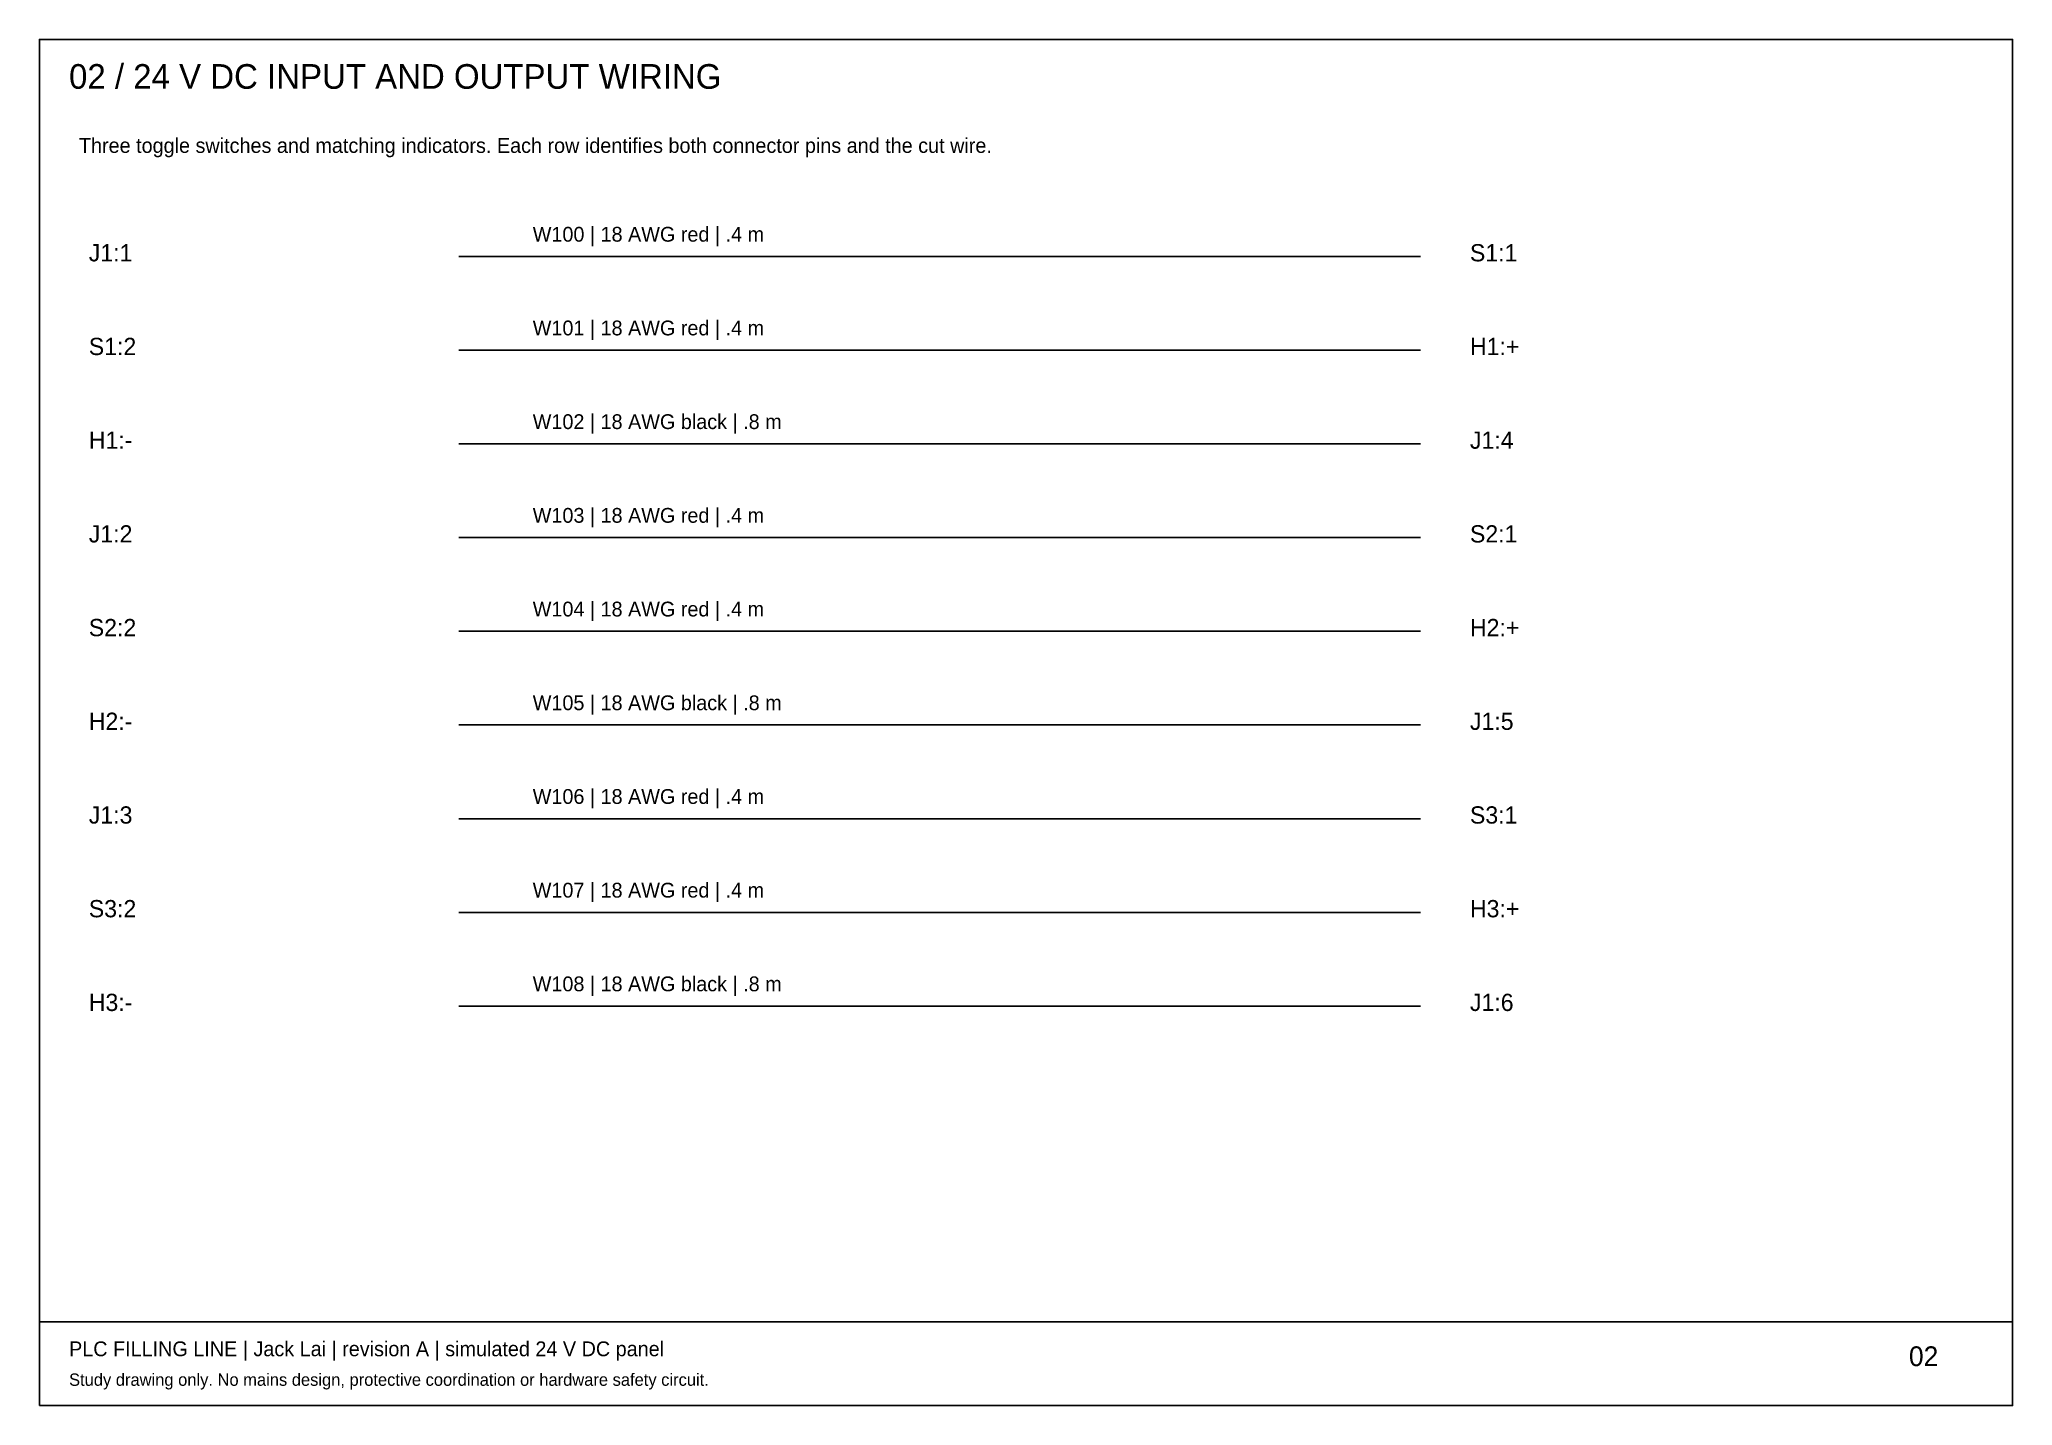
# Paper-space layout 'IO' of a CAD drawing. Header units: millimetres. Extents: x 10 to 410, y 10 to 287.
import ezdxf

# ---------------------------------------------------------------- set-up
doc = ezdxf.new("R2010")
doc.units = ezdxf.units.MM

psp = doc.layouts.new('IO')

# ---------------------------------------------------------------- linework, layer by layer
for p, q in [((95, 243), (290, 243)), ((95, 224), (290, 224)), ((95, 205), (290, 205)), ((95, 186), (290, 186)), ((95, 167), (290, 167)), ((95, 148), (290, 148)), ((95, 129), (290, 129)), ((95, 110), (290, 110)), ((95, 91), (290, 91)), ((10, 27), (410, 27))]:
    psp.add_line(p, q)
psp.add_lwpolyline([(10, 10), (410, 10), (410, 287), (10, 287)], close=True)

# ---------------------------------------------------------------- texts
for s, height, p in [('02 / 24 V DC INPUT AND OUTPUT WIRING', 5, (16, 277)), ('Three toggle switches and matching indicators. Each row identifies both connector pins and the cut wire.', 3, (18, 264)), ('W100 | 18 AWG red | .4 m', 3, (110, 246)), ('J1:1', 3.5, (20, 242)), ('S1:1', 3.5, (300, 242)), ('W101 | 18 AWG red | .4 m', 3, (110, 227)), ('S1:2', 3.5, (20, 223)), ('H1:+', 3.5, (300, 223)), ('W102 | 18 AWG black | .8 m', 3, (110, 208)), ('H1:-', 3.5, (20, 204)), ('J1:4', 3.5, (300, 204)), ('W103 | 18 AWG red | .4 m', 3, (110, 189)), ('J1:2', 3.5, (20, 185)), ('S2:1', 3.5, (300, 185)), ('W104 | 18 AWG red | .4 m', 3, (110, 170)), ('S2:2', 3.5, (20, 166)), ('H2:+', 3.5, (300, 166)), ('W105 | 18 AWG black | .8 m', 3, (110, 151)), ('H2:-', 3.5, (20, 147)), ('J1:5', 3.5, (300, 147)), ('W106 | 18 AWG red | .4 m', 3, (110, 132)), ('J1:3', 3.5, (20, 128)), ('S3:1', 3.5, (300, 128)), ('W107 | 18 AWG red | .4 m', 3, (110, 113)), ('S3:2', 3.5, (20, 109)), ('H3:+', 3.5, (300, 109)), ('W108 | 18 AWG black | .8 m', 3, (110, 94)), ('H3:-', 3.5, (20, 90)), ('J1:6', 3.5, (300, 90)), ('PLC FILLING LINE | Jack Lai | revision A | simulated 24 V DC panel', 3, (16, 20)), ('02', 4, (389, 18)), ('Study drawing only. No mains design, protective coordination or hardware safety circuit.', 2.5, (16, 14))]:
    psp.add_text(s, height=height).set_placement(p)

doc.saveas('drawing.dxf')
